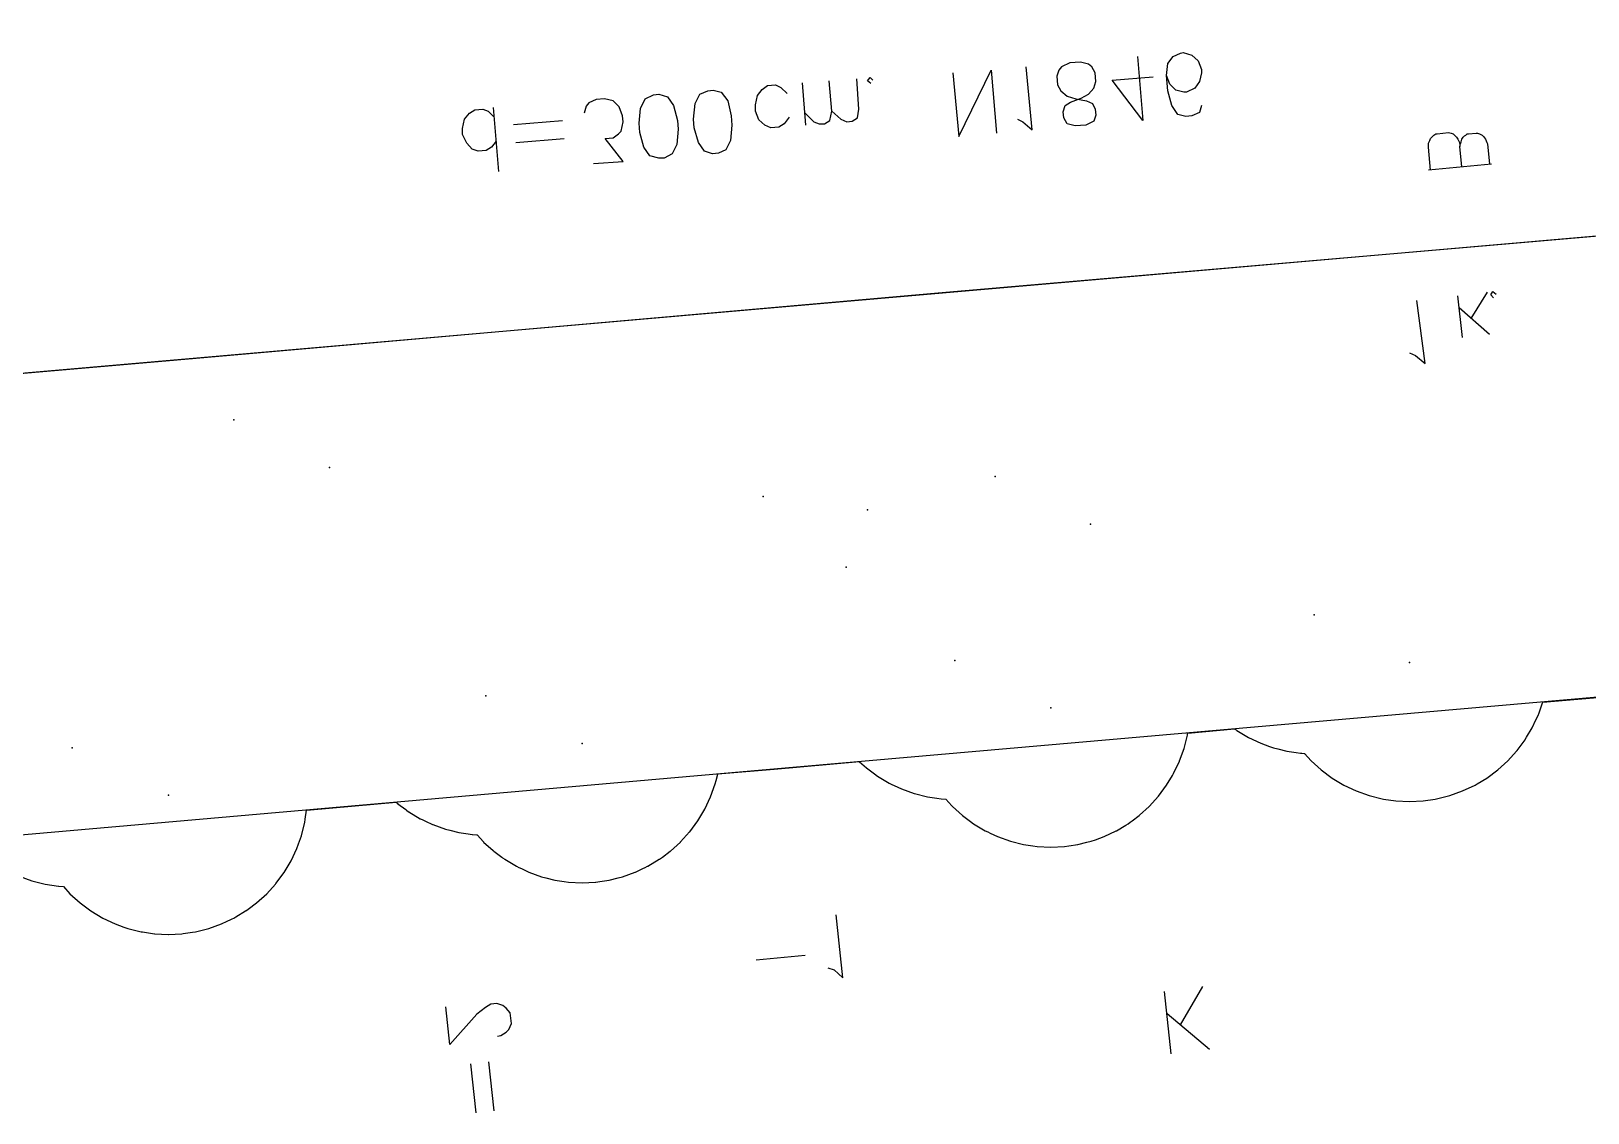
# Model space of a CAD drawing. Header units: metres. Extents: x 131 to 658, y 22 to 173.
# Drawn here: x 569.84 to 595.56, y 85.13 to 103.01 of the extents above; entities that cross this region are included whole.
import ezdxf

# ---------------------------------------------------------------- set-up
doc = ezdxf.new("R2010")
doc.units = ezdxf.units.M
for name, color, linetype in [('ELECTR_CABLE', 7, 'Continuous'), ('GRASS', 7, 'Continuous'), ('ROAD', 7, 'Continuous'), ('SEWER', 7, 'Continuous'), ('SIDEWALK_PATH', 7, 'Continuous'), ('TREE', 7, 'Continuous'), ('WATER_PIPELINE', 7, 'Continuous')]:
    doc.layers.add(name, color=color, linetype=linetype)

msp = doc.modelspace()

# ---------------------------------------------------------------- linework, layer by layer
at = {"layer": 'ELECTR_CABLE'}
for points in [[(592.612, 97.692), (592.711, 97.648), (592.711, 97.648), (592.867, 97.515), (592.867, 97.515), (592.734, 98.558)], [(593.488, 97.947), (593.41, 98.635)], [(593.632, 98.258), (593.899, 98.691)], [(593.999, 98.602), (593.954, 98.647), (593.954, 98.647), (593.988, 98.702), (593.988, 98.702), (594.043, 98.658)], [(593.932, 97.992), (593.433, 98.436)]]:
    msp.add_lwpolyline(points, dxfattribs=at)
at = {"layer": 'GRASS'}
msp.add_lwpolyline([(557.59, 96.305), (572.06, 97.559), (584.822, 98.68), (600.834, 100.067), (622.251, 101.942), (642.503, 103.707), (656.795, 104.95), (656.795, 104.883), (656.795, 104.827), (656.795, 98.846), (656.795, 97.337), (639.407, 95.817), (619.166, 94.052), (597.738, 92.177), (581.726, 90.779), (568.964, 89.658)], dxfattribs=at)
at = {"layer": 'ROAD'}
msp.add_lwpolyline([(569.635, 89.04), (569.848, 88.964), (570.067, 88.909), (570.29, 88.876), (570.291, 88.876), (570.291, 88.876), (570.292, 88.876), (570.368, 88.872), (570.476, 88.753), (570.643, 88.601), (570.824, 88.467), (571.018, 88.351), (571.222, 88.254), (571.367, 88.202), (571.434, 88.178), (571.435, 88.178), (571.654, 88.123), (571.654, 88.123), (571.654, 88.123), (571.674, 88.12), (571.876, 88.09), (571.877, 88.09), (571.878, 88.09), (572.102, 88.079), (572.103, 88.079), (572.327, 88.09), (572.328, 88.09), (572.346, 88.093), (572.499, 88.115), (572.551, 88.123), (572.552, 88.123), (572.726, 88.167), (572.77, 88.178), (572.771, 88.178), (572.982, 88.254), (572.982, 88.254), (572.982, 88.254), (573.074, 88.297), (573.135, 88.326), (573.156, 88.336), (573.187, 88.351), (573.187, 88.351), (573.187, 88.351), (573.219, 88.37), (573.38, 88.467), (573.381, 88.467), (573.381, 88.467), (573.419, 88.495), (573.561, 88.601), (573.729, 88.753), (573.729, 88.753), (573.729, 88.753), (573.872, 88.911), (573.88, 88.92), (573.88, 88.92), (573.881, 88.921), (574.015, 89.101), (574.015, 89.102), (574.131, 89.295), (574.226, 89.497), (574.227, 89.499), (574.227, 89.499), (574.227, 89.499), (574.228, 89.5), (574.255, 89.575), (574.303, 89.711), (574.304, 89.712), (574.358, 89.93), (574.358, 89.931), (574.366, 89.984), (574.388, 90.133), (574.388, 90.134), (574.388, 90.134), (574.389, 90.134), (574.39, 90.135), (575.866, 90.264), (575.868, 90.264), (575.868, 90.264), (575.868, 90.263), (575.892, 90.242), (575.892, 90.242), (575.894, 90.24), (576.024, 90.144), (576.039, 90.133), (576.073, 90.108), (576.074, 90.107), (576.074, 90.107), (576.266, 89.992), (576.267, 89.991), (576.309, 89.972), (576.349, 89.953), (576.47, 89.895), (576.471, 89.895), (576.683, 89.819), (576.684, 89.819), (576.754, 89.801), (576.902, 89.764), (576.903, 89.764), (577.056, 89.741), (577.125, 89.731), (577.126, 89.731), (577.202, 89.727), (577.204, 89.726), (577.311, 89.608), (577.312, 89.607), (577.471, 89.464), (577.479, 89.456), (577.479, 89.456), (577.479, 89.455), (577.611, 89.358), (577.626, 89.347), (577.66, 89.322), (577.661, 89.321), (577.661, 89.321), (577.853, 89.206), (577.854, 89.205), (577.896, 89.186), (577.936, 89.167), (578.057, 89.109), (578.058, 89.109), (578.27, 89.033), (578.271, 89.033), (578.341, 89.015), (578.489, 88.978), (578.49, 88.978), (578.643, 88.955), (578.712, 88.945), (578.713, 88.945), (578.938, 88.934), (578.939, 88.934), (579.163, 88.945), (579.164, 88.945), (579.233, 88.955), (579.386, 88.978), (579.387, 88.978), (579.535, 89.015), (579.606, 89.033), (579.606, 89.033), (579.818, 89.109), (579.819, 89.109), (579.941, 89.167), (579.98, 89.186), (580.022, 89.205), (580.023, 89.206), (580.215, 89.321), (580.216, 89.321), (580.216, 89.322), (580.251, 89.347), (580.265, 89.358), (580.397, 89.455), (580.398, 89.456), (580.564, 89.607), (580.565, 89.608), (580.716, 89.774), (580.716, 89.775), (580.717, 89.776), (580.85, 89.955), (580.851, 89.956), (580.966, 90.149), (580.967, 90.15), (581.063, 90.353), (581.063, 90.354), (581.139, 90.566), (581.14, 90.57), (581.153, 90.622), (581.18, 90.729), (581.18, 90.73), (581.181, 90.73), (581.182, 90.731), (582.114, 90.812), (583.52, 90.935), (583.521, 90.935), (583.523, 90.934), (583.637, 90.83), (583.638, 90.83), (583.639, 90.83), (583.769, 90.732), (583.818, 90.696), (583.819, 90.695), (584.012, 90.58), (584.013, 90.579), (584.055, 90.56), (584.095, 90.541), (584.216, 90.483), (584.217, 90.483), (584.428, 90.407), (584.429, 90.407), (584.647, 90.352), (584.648, 90.352), (584.801, 90.329), (584.871, 90.319), (584.872, 90.319), (584.947, 90.315), (584.948, 90.315), (584.949, 90.315), (584.95, 90.314), (585.047, 90.207), (585.057, 90.196), (585.058, 90.195), (585.224, 90.044), (585.225, 90.044), (585.226, 90.044), (585.356, 89.946), (585.405, 89.91), (585.406, 89.909), (585.599, 89.794), (585.6, 89.793), (585.642, 89.774), (585.682, 89.755), (585.803, 89.697), (585.804, 89.697), (586.015, 89.621), (586.016, 89.621), (586.234, 89.566), (586.235, 89.566), (586.388, 89.543), (586.458, 89.533), (586.459, 89.533), (586.683, 89.522), (586.684, 89.522), (586.909, 89.533), (586.91, 89.533), (586.979, 89.543), (587.132, 89.566), (587.133, 89.566), (587.281, 89.603), (587.352, 89.621), (587.352, 89.621), (587.42, 89.645), (587.564, 89.697), (587.564, 89.697), (587.564, 89.697), (587.564, 89.697), (587.764, 89.791), (587.767, 89.793), (587.767, 89.793), (587.769, 89.794), (587.923, 89.886), (587.961, 89.909), (587.962, 89.909), (587.962, 89.91), (587.997, 89.935), (588.011, 89.946), (588.027, 89.958), (588.143, 90.044), (588.152, 90.052), (588.31, 90.195), (588.31, 90.195), (588.311, 90.196), (588.462, 90.363), (588.597, 90.544), (588.693, 90.705), (588.712, 90.737), (588.712, 90.737), (588.713, 90.738), (588.809, 90.942), (588.809, 90.942), (588.809, 90.942), (588.811, 90.948), (588.885, 91.154), (588.94, 91.373), (588.945, 91.407), (588.945, 91.407), (588.946, 91.407), (589.721, 91.475), (589.723, 91.474), (589.745, 91.459), (589.755, 91.451), (589.756, 91.45), (589.756, 91.45), (589.949, 91.334), (589.95, 91.334), (589.953, 91.332), (590.153, 91.238), (590.153, 91.238), (590.153, 91.238), (590.153, 91.238), (590.298, 91.186), (590.365, 91.162), (590.366, 91.162), (590.436, 91.144), (590.584, 91.107), (590.585, 91.107), (590.738, 91.084), (590.807, 91.074), (590.808, 91.074), (590.832, 91.073), (590.872, 91.071), (590.873, 91.07), (590.874, 91.07), (590.983, 90.95), (591.15, 90.798), (591.331, 90.664), (591.525, 90.548), (591.729, 90.451), (591.942, 90.375), (592.161, 90.32), (592.161, 90.32), (592.161, 90.32), (592.181, 90.317), (592.384, 90.287), (592.384, 90.287), (592.384, 90.287), (592.609, 90.276), (592.61, 90.276), (592.834, 90.287), (592.834, 90.287), (592.835, 90.287), (593.033, 90.316), (593.057, 90.32), (593.057, 90.32), (593.058, 90.32), (593.277, 90.375), (593.485, 90.45), (593.489, 90.451), (593.489, 90.451), (593.489, 90.451), (593.694, 90.548), (593.694, 90.548), (593.694, 90.548), (593.726, 90.567), (593.887, 90.664), (594.068, 90.798), (594.236, 90.95), (594.236, 90.95), (594.236, 90.95), (594.379, 91.108), (594.387, 91.117), (594.522, 91.298), (594.522, 91.299), (594.522, 91.299), (594.545, 91.337), (594.638, 91.492), (594.638, 91.493), (594.638, 91.493), (594.7, 91.624), (594.734, 91.696), (594.734, 91.696), (594.734, 91.696), (594.734, 91.696), (594.74, 91.713), (594.745, 91.726), (594.81, 91.908), (594.81, 91.908), (594.812, 91.917), (594.813, 91.918), (594.814, 91.918), (595.842, 92.008)], dxfattribs=at)
at = {"layer": 'SEWER'}
for points in [[(583.002, 87.528), (583.102, 87.494), (583.102, 87.494), (583.246, 87.361), (583.246, 87.361), (583.135, 88.404)], [(581.814, 87.661), (582.624, 87.738)], [(588.828, 86.584), (589.194, 87.217)], [(588.672, 86.107), (588.561, 87.139)], [(577.542, 86.396), (577.598, 86.407), (577.598, 86.407), (577.686, 86.462), (577.686, 86.462), (577.731, 86.507), (577.731, 86.507), (577.775, 86.607), (577.775, 86.607), (577.753, 86.784), (577.753, 86.784), (577.686, 86.862), (577.686, 86.862), (577.631, 86.906), (577.631, 86.906), (577.531, 86.939), (577.531, 86.939), (577.431, 86.928), (577.431, 86.928), (577.342, 86.873), (577.342, 86.873), (577.198, 86.762), (577.198, 86.762), (576.754, 86.263), (576.754, 86.263), (576.688, 86.884)], [(588.606, 86.773), (589.305, 86.185)], [(577.187, 85.131), (577.098, 85.941)], [(577.487, 85.164), (577.398, 85.974)]]:
    msp.add_lwpolyline(points, dxfattribs=at)
at = {"layer": 'SIDEWALK_PATH'}
msp.add_lwpolyline([(656.795, 104.95), (495.681, 90.901)], dxfattribs=at)
at = {"layer": 'TREE'}
for p in [(573.185, 96.581), (574.766, 95.794), (585.763, 95.648), (581.929, 95.319), (583.654, 95.095), (587.339, 94.862), (583.303, 94.147), (591.034, 93.363), (585.097, 92.608), (592.61, 92.576), (577.351, 92.02), (586.684, 91.822), (570.516, 91.165), (578.938, 91.234), (572.103, 90.379)]:
    msp.add_point(p, dxfattribs=at)
at = {"layer": 'WATER_PIPELINE'}
for points in [[(589.172, 101.776), (589.138, 101.665), (589.138, 101.665), (589.016, 101.609), (589.016, 101.609), (588.916, 101.598), (588.916, 101.598), (588.783, 101.632), (588.783, 101.632), (588.683, 101.776), (588.683, 101.776), (588.617, 102.02), (588.617, 102.02), (588.595, 102.275), (588.595, 102.275), (588.617, 102.475), (588.617, 102.475), (588.705, 102.586), (588.705, 102.586), (588.828, 102.641), (588.828, 102.641), (588.872, 102.652), (588.872, 102.652), (589.016, 102.608), (589.016, 102.608), (589.116, 102.519), (589.116, 102.519), (589.172, 102.375), (589.172, 102.375), (589.172, 102.32), (589.172, 102.32), (589.138, 102.175), (589.138, 102.175), (589.061, 102.064), (589.061, 102.064), (588.927, 101.998), (588.927, 101.998), (588.883, 101.998), (588.883, 101.998), (588.75, 102.031), (588.75, 102.031), (588.65, 102.131), (588.65, 102.131), (588.595, 102.275)], [(586.131, 101.554), (586.22, 101.509), (586.22, 101.509), (586.375, 101.376), (586.375, 101.376), (586.275, 102.419)], [(587.085, 101.443), (586.952, 101.476), (586.952, 101.476), (586.897, 101.576), (586.897, 101.576), (586.886, 101.676), (586.886, 101.676), (586.919, 101.776), (586.919, 101.776), (587.008, 101.831), (587.008, 101.831), (587.185, 101.898), (587.185, 101.898), (587.307, 101.964), (587.307, 101.964), (587.396, 102.064), (587.396, 102.064), (587.429, 102.175), (587.429, 102.175), (587.418, 102.32), (587.418, 102.32), (587.363, 102.419), (587.363, 102.419), (587.307, 102.464), (587.307, 102.464), (587.174, 102.497), (587.174, 102.497), (586.997, 102.486), (586.997, 102.486), (586.863, 102.419), (586.863, 102.419), (586.819, 102.364), (586.819, 102.364), (586.786, 102.264), (586.786, 102.264), (586.797, 102.12), (586.797, 102.12), (586.852, 102.02), (586.852, 102.02), (586.952, 101.931), (586.952, 101.931), (587.096, 101.887), (587.096, 101.887), (587.274, 101.853), (587.274, 101.853), (587.374, 101.809), (587.374, 101.809), (587.418, 101.72), (587.418, 101.72), (587.429, 101.62), (587.429, 101.62), (587.396, 101.521), (587.396, 101.521), (587.263, 101.454), (587.263, 101.454), (587.085, 101.443)], [(588.117, 102.586), (588.206, 101.532), (588.206, 101.532), (587.696, 102.198), (587.696, 102.198), (588.373, 102.253)], [(582.358, 101.587), (582.28, 101.476), (582.28, 101.476), (582.192, 101.421), (582.192, 101.421), (582.059, 101.41), (582.059, 101.41), (581.959, 101.454), (581.959, 101.454), (581.859, 101.543), (581.859, 101.543), (581.803, 101.687), (581.803, 101.687), (581.803, 101.787), (581.803, 101.787), (581.837, 101.942), (581.837, 101.942), (581.914, 102.042), (581.914, 102.042), (582.003, 102.109), (582.003, 102.109), (582.136, 102.12), (582.136, 102.12), (582.225, 102.075), (582.225, 102.075), (582.325, 101.976)], [(582.636, 101.454), (582.58, 102.153)], [(582.624, 101.654), (582.769, 101.509), (582.769, 101.509), (582.857, 101.476), (582.857, 101.476), (582.946, 101.476), (582.946, 101.476), (583.035, 101.532), (583.035, 101.532), (583.068, 101.687), (583.068, 101.687), (583.024, 102.186)], [(583.068, 101.687), (583.213, 101.554), (583.213, 101.554), (583.312, 101.509), (583.312, 101.509), (583.401, 101.521), (583.401, 101.521), (583.49, 101.576), (583.49, 101.576), (583.512, 101.72), (583.512, 101.72), (583.479, 102.22)], [(583.712, 102.142), (583.656, 102.186), (583.656, 102.186), (583.701, 102.242), (583.701, 102.242), (583.745, 102.198)], [(585.066, 102.32), (585.166, 101.265), (585.166, 101.265), (585.698, 102.364), (585.698, 102.364), (585.787, 101.321)], [(579.129, 100.821), (579.617, 100.855), (579.617, 100.855), (579.318, 101.232), (579.318, 101.232), (579.451, 101.243), (579.451, 101.243), (579.54, 101.31), (579.54, 101.31), (579.584, 101.354), (579.584, 101.354), (579.617, 101.509), (579.617, 101.509), (579.606, 101.609), (579.606, 101.609), (579.551, 101.754), (579.551, 101.754), (579.451, 101.853), (579.451, 101.853), (579.307, 101.887), (579.307, 101.887), (579.173, 101.876), (579.173, 101.876), (579.051, 101.82), (579.051, 101.82), (579.007, 101.765), (579.007, 101.765), (578.974, 101.654)], [(580.205, 100.91), (580.061, 100.944), (580.061, 100.944), (579.961, 101.088), (579.961, 101.088), (579.895, 101.332), (579.895, 101.332), (579.884, 101.487), (579.884, 101.487), (579.906, 101.731), (579.906, 101.731), (579.983, 101.887), (579.983, 101.887), (580.117, 101.953), (580.117, 101.953), (580.205, 101.964), (580.205, 101.964), (580.35, 101.92), (580.35, 101.92), (580.449, 101.776), (580.449, 101.776), (580.516, 101.532), (580.516, 101.532), (580.527, 101.387), (580.527, 101.387), (580.505, 101.132), (580.505, 101.132), (580.427, 100.977), (580.427, 100.977), (580.294, 100.91), (580.294, 100.91), (580.205, 100.91)], [(581.093, 100.977), (580.96, 101.021), (580.96, 101.021), (580.86, 101.165), (580.86, 101.165), (580.793, 101.41), (580.793, 101.41), (580.782, 101.554), (580.782, 101.554), (580.805, 101.809), (580.805, 101.809), (580.882, 101.964), (580.882, 101.964), (581.015, 102.02), (581.015, 102.02), (581.104, 102.031), (581.104, 102.031), (581.237, 101.998), (581.237, 101.998), (581.348, 101.853), (581.348, 101.853), (581.404, 101.609), (581.404, 101.609), (581.415, 101.454), (581.415, 101.454), (581.393, 101.199), (581.393, 101.199), (581.315, 101.043), (581.315, 101.043), (581.193, 100.988), (581.193, 100.988), (581.093, 100.977)], [(577.52, 101.188), (577.442, 101.088), (577.442, 101.088), (577.353, 101.032), (577.353, 101.032), (577.22, 101.021), (577.22, 101.021), (577.12, 101.055), (577.12, 101.055), (577.032, 101.154), (577.032, 101.154), (576.965, 101.299), (576.965, 101.299), (576.965, 101.399), (576.965, 101.399), (576.998, 101.554), (576.998, 101.554), (577.076, 101.654), (577.076, 101.654), (577.165, 101.709), (577.165, 101.709), (577.298, 101.72), (577.298, 101.72), (577.387, 101.687), (577.387, 101.687), (577.487, 101.587)], [(577.564, 100.688), (577.476, 101.743)], [(577.808, 101.465), (578.618, 101.532)], [(577.842, 101.165), (578.641, 101.232)], [(592.956, 100.711), (592.922, 101.088), (592.922, 101.088), (592.922, 101.121), (592.922, 101.121), (592.922, 101.154), (592.922, 101.154), (592.944, 101.199), (592.944, 101.199), (592.956, 101.232), (592.956, 101.232), (592.989, 101.265), (592.989, 101.265), (593.011, 101.288), (593.011, 101.288), (593.044, 101.31), (593.044, 101.31), (593.067, 101.31), (593.067, 101.31), (593.255, 101.332), (593.255, 101.332), (593.3, 101.321), (593.3, 101.321), (593.333, 101.31), (593.333, 101.31), (593.366, 101.276), (593.366, 101.276), (593.388, 101.254), (593.388, 101.254), (593.41, 101.221), (593.41, 101.221), (593.433, 101.177), (593.433, 101.177), (593.444, 101.132), (593.444, 101.132), (593.444, 101.099), (593.444, 101.099), (593.455, 101.143), (593.455, 101.143), (593.466, 101.177), (593.466, 101.177), (593.477, 101.221), (593.477, 101.221), (593.499, 101.254), (593.499, 101.254), (593.521, 101.276), (593.521, 101.276), (593.544, 101.288), (593.544, 101.288), (593.566, 101.31), (593.566, 101.31), (593.588, 101.31), (593.588, 101.31), (593.71, 101.321), (593.71, 101.321), (593.732, 101.321), (593.732, 101.321), (593.766, 101.31), (593.766, 101.31), (593.788, 101.299), (593.788, 101.299), (593.81, 101.288), (593.81, 101.288), (593.832, 101.265), (593.832, 101.265), (593.865, 101.221), (593.865, 101.221), (593.888, 101.165), (593.888, 101.165), (593.899, 101.143), (593.899, 101.143), (593.932, 100.81)], [(593.477, 100.766), (593.444, 101.099)], [(593.965, 100.81), (592.922, 100.711)]]:
    msp.add_lwpolyline(points, dxfattribs=at)

doc.saveas('drawing.dxf')
